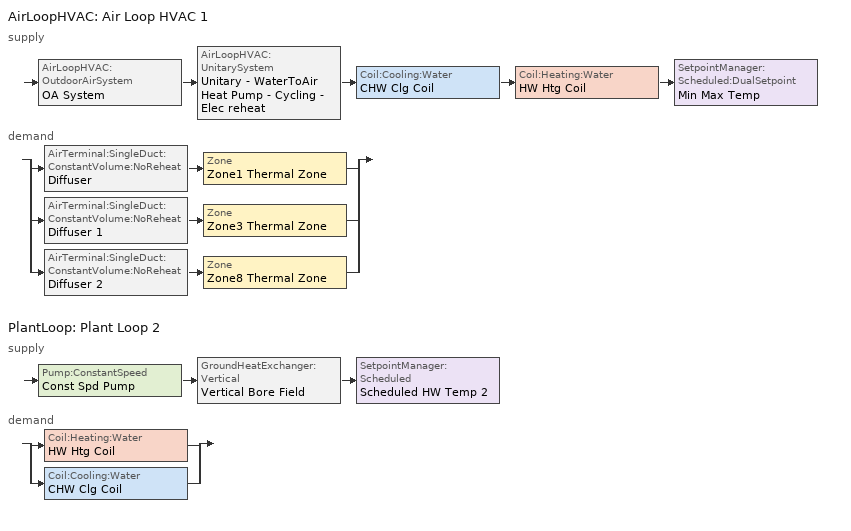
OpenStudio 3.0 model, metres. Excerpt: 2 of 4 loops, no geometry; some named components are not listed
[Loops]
AirLoopHVAC 'Air Loop HVAC 1'
 supply: AirLoopHVAC:OutdoorAirSystem 'OA System' > AirLoopHVAC:UnitarySystem 'Unitary - WaterToAir Heat Pump - Cycling - Elec reheat' > Coil:Cooling:Water 'CHW Clg Coil' > Coil:Heating:Water 'HW Htg Coil' > SetpointManager:Scheduled:DualSetpoint 'Min Max Temp'
 demand: split
  | AirTerminal:SingleDuct:ConstantVolume:NoReheat 'Diffuser' > Zone 'Zone1 Thermal Zone'
  | AirTerminal:SingleDuct:ConstantVolume:NoReheat 'Diffuser 1' > Zone 'Zone3 Thermal Zone'
  | AirTerminal:SingleDuct:ConstantVolume:NoReheat 'Diffuser 2' > Zone 'Zone8 Thermal Zone'
PlantLoop 'Plant Loop 2'
 supply: Pump:ConstantSpeed 'Const Spd Pump' > GroundHeatExchanger:Vertical 'Vertical Bore Field' > SetpointManager:Scheduled 'Scheduled HW Temp 2'
 demand: split
  | Coil:Heating:Water 'HW Htg Coil'
  | Coil:Cooling:Water 'CHW Clg Coil'
[Sizing:Zone] Zone Cooling Design Supply Air Temperature Input Method=SupplyAirTemperature; Zone Cooling Design Supply Air Temperature {C}=12; Zone Cooling Design Supply Air Temperature Difference {deltaC}=11.11; Zone Heating Design Supply Air Temperature Input Method=SupplyAirTemperature; Zone Heating Design Supply Air Temperature {C}=30; Zone Heating Design Supply Air Temperature Difference {deltaC}=11.11; Zone Cooling Design Supply Air Humidity Ratio {kg-H2O/kg-air}=0.008; Zone Heating Design Supply Air Humidity Ratio {kg-H2O/kg-air}=0.008; Zone Heating Sizing Factor=1; Zone Cooling Sizing Factor=1; Cooling Design Air Flow Method=DesignDay; Cooling Minimum Air Flow per Zone Floor Area {m3/s-m2}=0.000762; Heating Design Air Flow Method=DesignDay; Account for Dedicated Outdoor Air System=No; Dedicated Outdoor Air System Control Strategy=NeutralSupplyAir; Dedicated Outdoor Air Low Setpoint Temperature for Design {C}=Autosize; Dedicated Outdoor Air High Setpoint Temperature for Design {C}=Autosize
Zone3 Thermal Zone; Zone1 Thermal Zone
[Zone equipment]
Zone3 Thermal Zone: Zone HVAC Dehumidifier 1, Zone HVAC Energy Recovery Ventilator 1, Diffuser 1
Zone1 Thermal Zone: Zone HVAC Dehumidifier, Zone HVAC Energy Recovery Ventilator, Diffuser
[PlantLoop]
Plant Loop 2: Fluid Type=Water; Glycol Concentration=0; Plant Loop Volume {m3}=Autocalculate; Load Distribution Scheme=Optimal
[Sizing:Plant]
Plant Loop 2: Loop Type=Heating; Design Loop Exit Temperature {C}=82; Loop Design Temperature Difference {deltaC}=11; Sizing Option=NonCoincident; Zone Timesteps in Averaging Window=1; Coincident Sizing Factor Mode=None
[SetpointManager:Scheduled]
Scheduled HW Temp 2: Control Variable=Temperature; Schedule=Hot Water Temperature 3
[ZoneHVAC:Dehumidifier:DX] Availability Schedule=Always On Discrete 1; Rated Energy Factor {L/kWh}=1.65; Water Removal Curve=Dehumidifier Water Removal Curve; Energy Factor Curve=Dehumidifier Energy Factor Curve; Part Load Fraction Correlation Curve=Dehumidifier Part Load Curve; Minimum Dry-Bulb Temperature for Dehumidifier Operation {C}=-1.1; Maximum Dry-Bulb Temperature for Dehumidifier Operation {C}=32.2; Off-Cycle Parasitic Electric Load {W}=0
Name | Rated Water Removal {L/day} | Rated Air Flow Rate {m3/s}
Zone HVAC Dehumidifier | 17.3181 | 0.008967
Zone HVAC Dehumidifier 1 | 15.8042 | 0.08967
[ZoneHVAC:EnergyRecoveryVentilator] Availability Schedule=Always On Discrete 1
Name | Heat Exchanger | Supply Air Flow Rate {m3/s} | Exhaust Air Flow Rate {m3/s} | Supply Air Fan | Exhaust Air Fan | Controller | Ventilation Rate per Unit Floor Area {m3/s-m2} | Ventilation Rate per Occupant {m3/s-person}
Zone HVAC Energy Recovery Ventilator | ERV HX | 0.02592 | 0.02592 | ERV Supply Fan | ERV Exhaust Fan | ERV Controller | 0 | 0
Zone HVAC Energy Recovery Ventilator 1 | ERV HX 1 | 0.02364 | 0.02364 | ERV Supply Fan 1 | ERV Exhaust Fan 1 | ERV Controller 1 | 0.000508 | 0.00236
[Fan:OnOff] Pressure Rise {Pa}=300; Motor Efficiency=0.8; Motor In Airstream Fraction=1
Name | Availability Schedule | Fan Total Efficiency | Maximum Flow Rate {m3/s} | Fan Power Ratio Function of Speed Ratio Curve | Fan Efficiency Ratio Function of Speed Ratio Curve
ERV Supply Fan | Always On Discrete 1 | 0.7 | 0.02592 | Fan On Off Power Curve 18 | Fan On Off Efficiency Curve 17
ERV Exhaust Fan | Always On Discrete 1 | 0.7 | 0.02592 | Fan On Off Power Curve 17 | Fan On Off Efficiency Curve 18
ERV Supply Fan 1 | Always On Discrete 1 | 0.7 | 0.02364 | Fan On Off Power Curve 18 | Fan On Off Efficiency Curve 17
ERV Exhaust Fan 1 | Always On Discrete 1 | 0.7 | 0.02364 | Fan On Off Power Curve 17 | Fan On Off Efficiency Curve 18
Fan On Off 7 | Always On Discrete hvac_library | 0.6 | autosize | Fan On Off Power Curve 11 | Fan On Off Efficiency Curve 3
[HeatExchanger:AirToAir:SensibleAndLatent] Availability Schedule=Always On Discrete 1; Sensible Effectiveness at 100% Heating Air Flow=0.62; Latent Effectiveness at 100% Heating Air Flow=0; Sensible Effectiveness at 75% Heating Air Flow=0.68; Latent Effectiveness at 75% Heating Air Flow=0; Sensible Effectiveness at 100% Cooling Air Flow=0.62; Latent Effectiveness at 100% Cooling Air Flow=0; Sensible Effectiveness at 75% Cooling Air Flow=0.68; Latent Effectiveness at 75% Cooling Air Flow=0; Supply Air Outlet Temperature Control=No; Heat Exchanger Type=Plate; Frost Control Type=ExhaustAirRecirculation; Threshold Temperature {C}=-5; Initial Defrost Time Fraction=0.21875; Rate of Defrost Time Fraction Increase {1/K}=0.004261; Economizer Lockout=No
Name | Nominal Supply Air Flow Rate {m3/s} | Nominal Electric Power {W}
ERV HX | 0.02592 | 28.2
ERV HX 1 | 0.02364 | 25.8
[ZoneHVAC:EnergyRecoveryVentilator:Controller] Exhaust Air Temperature Limit=NoExhaustAirTemperatureLimit; Exhaust Air Enthalpy Limit=NoExhaustAirEnthalpyLimit; High Humidity Control Flag=No; High Humidity Outdoor Air Flow Ratio=1; Control High Indoor Humidity Based on Outdoor Humidity Ratio=No
ERV Controller; ERV Controller 1
[AirLoopHVAC]
Air Loop HVAC 1: Availability Schedule=Always On Discrete; Design Supply Air Flow Rate {m3/s}=AutoSize
[Sizing:System]
Air Loop HVAC 1: Type of Load to Size On=Sensible; Design Outdoor Air Flow Rate {m3/s}=Autosize; Central Heating Maximum System Air Flow Ratio=0.3; Preheat Design Temperature {C}=7; Preheat Design Humidity Ratio {kg-H2O/kg-Air}=0.008; Precool Design Temperature {C}=12.8; Precool Design Humidity Ratio {kg-H2O/kg-Air}=0.008; Central Cooling Design Supply Air Temperature {C}=12.8; Central Heating Design Supply Air Temperature {C}=16.7; Sizing Option=NonCoincident; 100% Outdoor Air in Cooling=Yes; 100% Outdoor Air in Heating=Yes; Central Cooling Design Supply Air Humidity Ratio {kg-H2O/kg-Air}=0.0085; Central Heating Design Supply Air Humidity Ratio {kg-H2O/kg-Air}=0.008; Cooling Design Air Flow Method=DesignDay; Cooling Design Air Flow Rate {m3/s}=0; Heating Design Air Flow Method=DesignDay; Heating Design Air Flow Rate {m3/s}=0; System Outdoor Air Method=ZoneSum; Zone Maximum Outdoor Air Fraction=1; Cooling Supply Air Flow Rate Per Floor Area {m3/s-m2}=0.00996765; Cooling Fraction of Autosized Cooling Supply Air Flow Rate=1; Cooling Supply Air Flow Rate Per Unit Cooling Capacity {m3/s-W}=3.94755e-05; Heating Supply Air Flow Rate Per Floor Area {m3/s-m2}=0.00996765; Heating Fraction of Autosized Heating Supply Air Flow Rate=1; Heating Fraction of Autosized Cooling Supply Air Flow Rate=1; Heating Supply Air Flow Rate Per Unit Heating Capacity {m3/s-W}=3.15882e-05; Cooling Design Capacity Method=CoolingDesignCapacity; Cooling Design Capacity {W}=autosize; Cooling Design Capacity Per Floor Area {W/m2}=234.7; Fraction of Autosized Cooling Design Capacity=1; Heating Design Capacity Method=HeatingDesignCapacity; Heating Design Capacity {W}=autosize; Heating Design Capacity Per Floor Area {W/m2}=157; Fraction of Autosized Heating Design Capacity=1; Central Cooling Capacity Control Method=OnOff
[AirLoopHVAC:OutdoorAirSystem]
OA System: Controller=Outdoor Air Controller
[Controller:OutdoorAir]
Outdoor Air Controller: Minimum Outdoor Air Flow Rate {m3/s}=Autosize; Maximum Outdoor Air Flow Rate {m3/s}=Autosize; Economizer Control Type=NoEconomizer; Economizer Control Action Type=ModulateFlow; Economizer Maximum Limit Dry-Bulb Temperature {C}=28; Economizer Maximum Limit Enthalpy {J/kg}=64000; Economizer Minimum Limit Dry-Bulb Temperature {C}=-100; Lockout Type=NoLockout; Minimum Limit Type=FixedMinimum; Controller Mechanical Ventilation=Controller Mechanical Ventilation 1; High Humidity Control=No; Heat Recovery Bypass Control Type=BypassWhenOAFlowGreaterThanMinimum
[Controller:MechanicalVentilation]
Controller Mechanical Ventilation 1: Availability Schedule=Always On Discrete hvac_library; System Outdoor Air Method=ZoneSum
[AirTerminal:SingleDuct:ConstantVolume:NoReheat] Availability Schedule=Always On Discrete hvac_library; Maximum Air Flow Rate {m3/s}=AutoSize
Diffuser; Diffuser 1; Diffuser 2
[SetpointManager:Scheduled:DualSetpoint]
Min Max Temp: Control Variable=Temperature; High Setpoint Schedule=Cooling Setpoint Schedule; Low Setpoint Schedule=Heating Setpoint Schedule
[Pump:ConstantSpeed]
Const Spd Pump: Rated Flow Rate {m3/s}=autosize; Rated Pump Head {Pa}=179352; Rated Power Consumption {W}=autosize; Motor Efficiency=0.9; Fraction of Motor Inefficiencies to Fluid Stream=0; Pump Control Type=Intermittent; Design Power Sizing Method=PowerPerFlowPerPressure; Design Electric Power per Unit Flow Rate {W/(m3/s)}=348701.1; Design Shaft Power per Unit Flow Rate per Unit Head {W-s/m3-Pa}=1.28205
[AirLoopHVAC:UnitarySystem]
Unitary - WaterToAir Heat Pump - Cycling - Elec reheat: Dehumidification Control Type=None; Supply Fan=Fan On Off 7; Fan Placement=BlowThrough; Heating Coil=Wtr-to-Air HP Htg Coil 1; DX Heating Coil Sizing Ratio=1; Cooling Coil=Wtr-to-Air HP Clg Coil 1; Use DOAS DX Cooling Coil=No; DOAS DX Cooling Coil Leaving Minimum Air Temperature {C}=2; Latent Load Control=SensibleOnlyLoadControl; Supplemental Heating Coil=Elec Htg Coil 13; Supply Air Flow Rate During Cooling Operation {m3/s}=autosize; Supply Air Flow Rate During Heating Operation {m3/s}=autosize; Supply Air Flow Rate When No Cooling or Heating is Required {m3/s}=autosize; Maximum Supply Air Temperature {C}=80; Maximum Outdoor Dry-Bulb Temperature for Supplemental Heater Operation {C}=21; Maximum Cycling Rate {cycles/hr}=2.5; Heat Pump Time Constant {s}=60; Fraction of On-Cycle Power Use=0.01; Heat Pump Fan Delay Time {s}=60; Ancilliary On-Cycle Electric Power {W}=0; Ancilliary Off-Cycle Electric Power {W}=0; Maximum Temperature for Heat Recovery {C}=80
[Coil:Cooling:WaterToAirHeatPump:EquationFit]
Wtr-to-Air HP Clg Coil 1: Total Cooling Capacity Coefficient 1=-0.681262; Total Cooling Capacity Coefficient 2=1.99529; Total Cooling Capacity Coefficient 3=-0.936119; Total Cooling Capacity Coefficient 4=0.0208118; Total Cooling Capacity Coefficient 5=0.00843887; Sensible Cooling Capacity Coefficient 1=2.24209; Sensible Cooling Capacity Coefficient 2=7.28913; Sensible Cooling Capacity Coefficient 3=-9.0608; Sensible Cooling Capacity Coefficient 4=-0.367294; Sensible Cooling Capacity Coefficient 5=0.218826; Sensible Cooling Capacity Coefficient 6=0.00901534; Cooling Power Consumption Coefficient 1=-3.20456; Cooling Power Consumption Coefficient 2=0.476565; Cooling Power Consumption Coefficient 3=3.16734; Cooling Power Consumption Coefficient 4=0.102446; Cooling Power Consumption Coefficient 5=-0.0381326
[Coil:Heating:WaterToAirHeatPump:EquationFit]
Wtr-to-Air HP Htg Coil 1: Heating Capacity Coefficient 1=-5.50103; Heating Capacity Coefficient 2=-0.966888; Heating Capacity Coefficient 3=7.70755; Heating Capacity Coefficient 4=0.0319289; Heating Capacity Coefficient 5=0.0281125; Heating Power Consumption Coefficient 1=-7.47518; Heating Power Consumption Coefficient 2=6.40877; Heating Power Consumption Coefficient 3=1.99712; Heating Power Consumption Coefficient 4=-0.050683; Heating Power Consumption Coefficient 5=0.0113851
[Coil:Heating:Electric]
Elec Htg Coil 13: Availability Schedule=Always On Discrete hvac_library
[Coil:Heating:Water]
HW Htg Coil: Availability Schedule=Always On Discrete hvac_library
[Coil:Cooling:Water]
CHW Clg Coil: Availability Schedule=Always On Discrete hvac_library
[Controller:WaterCoil] Minimum Actuated Flow {m3/s}=0
Name | Water Coil | Action
Controller Water Coil 2 | CHW Clg Coil | Reverse
Controller Water Coil 1 | HW Htg Coil | Normal
[Schedule:Compact]
Cooling Setpoint Schedule: Through: 12/31, For: AllDays, Until: 24:00, 25
Heating Setpoint Schedule: Through: 12/31, For: AllDays, Until: 24:00, 20
[Curve:Quadratic]
Dehumidifier Part Load Curve: Coefficient1 Constant=0.95; Coefficient2 x=0.05; Coefficient3 x**2=0; Minimum Value of x=0; Maximum Value of x=1
[Curve:Biquadratic] Minimum Value of x=21; Maximum Value of x=32.22; Minimum Value of y=40; Maximum Value of y=80
Name | Coefficient1 Constant | Coefficient2 x | Coefficient3 x**2 | Coefficient4 y | Coefficient5 y**2 | Coefficient6 x*y
Dehumidifier Water Removal Curve | -2.72488 | 0.100712 | -0.000990538 | 0.050053 | -0.000203629 | -0.000341751
Dehumidifier Energy Factor Curve | -2.38832 | 0.0930477 | -0.0013697 | 0.0665337 | -0.000343198 | -0.00056249
[Curve:Cubic] Coefficient1 Constant=1; Coefficient2 x=0; Coefficient3 x**2=0; Coefficient4 x**3=0; Minimum Value of x=0; Maximum Value of x=1
Fan On Off Efficiency Curve 17; Fan On Off Efficiency Curve 18; Fan On Off Efficiency Curve 3
[Schedule:Ruleset]
Hot Water Temperature 3: Default Day Schedule=Hot Water Temperature Default 3; Summer Design Day Schedule=Hot Water Temperature Summer Design Day 3; Winter Design Day Schedule=Hot Water Temperature Winter Design Day 3
[Schedule:Day]
Hot Water Temperature Default 3; Hot Water Temperature Summer Design Day 3; Hot Water Temperature Winter Design Day 3: 24, 0, 67
[Schedule:Constant] Value=1
Always On Discrete; Always On Discrete 1; Always On Discrete hvac_library
[Curve:Exponent] Coefficient1 Constant=1; Coefficient2 Constant=0; Coefficient3 Constant=0; Minimum Value of x=0; Maximum Value of x=1
Fan On Off Power Curve 18; Fan On Off Power Curve 17; Fan On Off Power Curve 11
